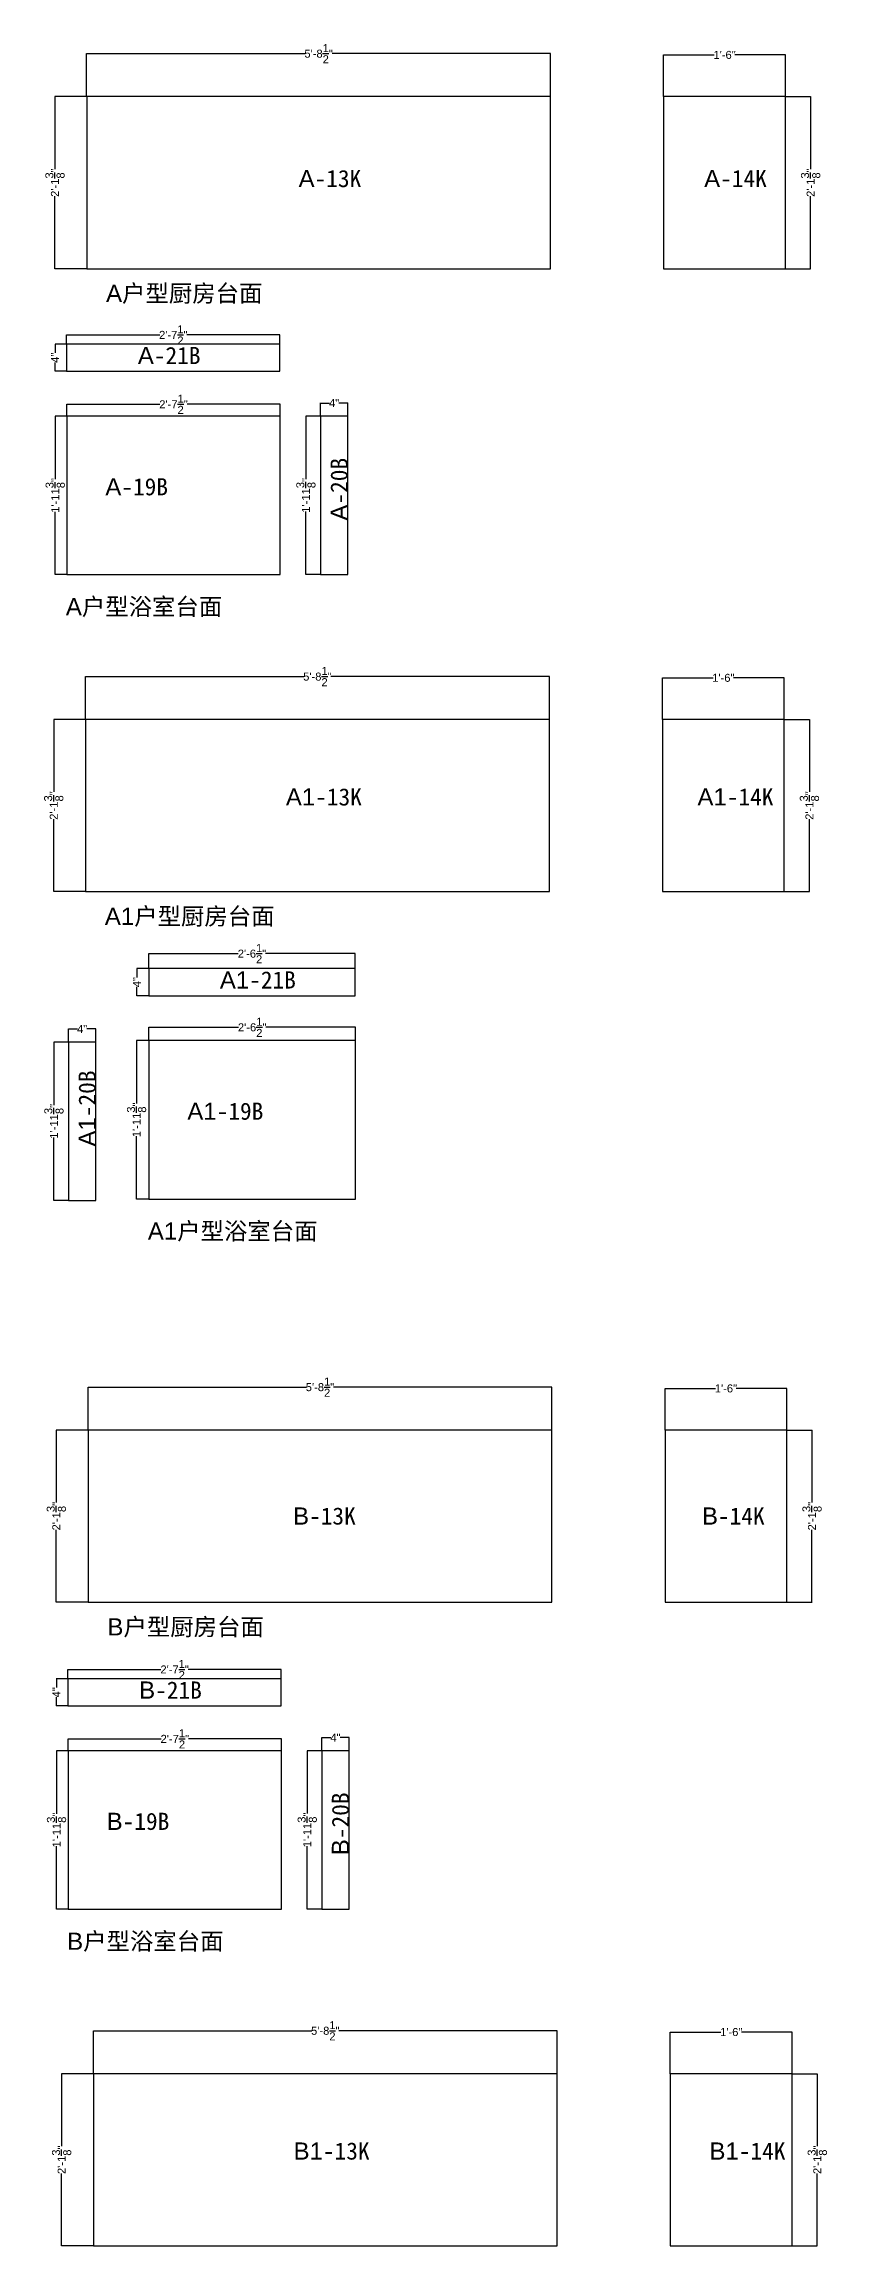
# Model space of a CAD drawing. Header units: inches. Extents: x -997106 to 39633, y -30199 to 1961.
# Drawn here: x 22087 to 25024, y -6296 to 1958 of the extents above; entities that cross this region are included whole.
import ezdxf

# ---------------------------------------------------------------- set-up
doc = ezdxf.new("R2010")
doc.units = ezdxf.units.IN
doc.header["$MEASUREMENT"] = 0
doc.layers.get('Defpoints').update_dxf_attribs({"color": 3})
doc.layers.add('编号', color=10, linetype='Continuous', plot=False)
doc.styles.get("Standard").update_dxf_attribs({"font": 'arial.ttf'})
doc.dimstyles.get("Standard").update_dxf_attribs({"dimtxt": 30, "dimasz": 1, "dimexe": 0.18, "dimexo": 0.0625, "dimgap": 0.09, "dimtad": 0, "dimtoh": 1, "dimdec": 4, "dimlfac": 0.03937, "dimzin": 0, "dimdsep": 46, "dimlunit": 4, "dimtxsty": 'Standard', "dimblk": 'ARCHTICK', "dimcen": 1, "dimadec": 0, "dimazin": 0, "dimtfac": 1, "dimtdec": 4, "dimtix": 1, "dimtofl": 0, "dimtmove": 2, "dimatfit": 3, "dimldrblk": 'ARCHTICK', "dimfxl": 1, "dimtolj": 1, "dimtzin": 0, "dimarcsym": 0})

# ---------------------------------------------------------------- blocks, each defined once
blk = doc.blocks.new('_ArchTick')
at = {"color": 0, "linetype": 'ByBlock', "const_width": 0.15}
blk.add_lwpolyline([(-0.5, -0.5), (0.5, 0.5)], dxfattribs=at)
blk = doc.blocks.new('*D26')
at = {"color": 0, "lineweight": -2, "transparency": 16777216}
for p, q in [((22246.9, 1761), (22246.9, 1922.2)), ((22246.9, 1922), (23066, 1922)), ((23986.9, 1922), (23167.8, 1922)), ((23986.9, 1761), (23986.9, 1922.2))]:
    blk.add_line(p, q, dxfattribs=at)
at = {"layer": 'Defpoints', "color": 0, "transparency": 16777216}
for p in [(23986.9, 1922), (22246.9, 1761), (23986.9, 1761)]:
    blk.add_point(p, dxfattribs=at)
at = {"color": 0, "lineweight": -2, "transparency": 16777216, "rotation": 180}
blk.add_blockref('_ArchTick', (22246.9, 1922), dxfattribs=at)
at = {"color": 0, "lineweight": -2, "transparency": 16777216}
blk.add_blockref('_ArchTick', (23986.9, 1922), dxfattribs=at)
at = {"color": 0, "transparency": 16777216, "insert": (23116.9, 1922), "char_height": 30, "attachment_point": 5}
blk.add_mtext('\\A1;5\'-8{\\H1x;\\S1/2;}"', dxfattribs=at)
blk = doc.blocks.new('*D27')
at = {"color": 0, "lineweight": -2, "transparency": 16777216}
for p, q in [((22246.9, 1761), (22127.8, 1761)), ((22127.9, 1761), (22127.9, 1489.6)), ((22127.9, 1116), (22127.9, 1387.4)), ((22246.9, 1116), (22127.8, 1116))]:
    blk.add_line(p, q, dxfattribs=at)
at = {"layer": 'Defpoints', "color": 0, "transparency": 16777216}
for p in [(22246.9, 1761), (22127.9, 1116), (22246.9, 1116)]:
    blk.add_point(p, dxfattribs=at)
at = {"color": 0, "lineweight": -2, "transparency": 16777216}
for p, rotation in [((22127.9, 1761), 90), ((22127.9, 1116), 270)]:
    blk.add_blockref('_ArchTick', p, dxfattribs=dict(at, rotation=rotation))
at = {"color": 0, "transparency": 16777216, "insert": (22127.9, 1438.5), "char_height": 30, "attachment_point": 5, "rotation": 90}
blk.add_mtext('\\A1;2\'-1{\\H1x;\\S3/8;}"', dxfattribs=at)
blk = doc.blocks.new('*D28')
at = {"color": 0, "lineweight": -2, "transparency": 16777216}
for p, q in [((24411.1, 1761), (24411.1, 1917.3)), ((24411.1, 1917.1), (24601, 1917.1)), ((24868.1, 1917.1), (24678.1, 1917.1)), ((24868.1, 1761), (24868.1, 1917.3))]:
    blk.add_line(p, q, dxfattribs=at)
at = {"layer": 'Defpoints', "color": 0, "transparency": 16777216}
for p in [(24868.1, 1917.1), (24411.1, 1761), (24868.1, 1761)]:
    blk.add_point(p, dxfattribs=at)
at = {"color": 0, "lineweight": -2, "transparency": 16777216, "rotation": 180}
blk.add_blockref('_ArchTick', (24411.1, 1917.1), dxfattribs=at)
at = {"color": 0, "lineweight": -2, "transparency": 16777216}
blk.add_blockref('_ArchTick', (24868.1, 1917.1), dxfattribs=at)
at = {"color": 0, "transparency": 16777216, "insert": (24639.6, 1917.1), "char_height": 30, "attachment_point": 5}
blk.add_mtext('\\A1;1\'-6"', dxfattribs=at)
blk = doc.blocks.new('*D29')
at = {"color": 0, "lineweight": -2, "transparency": 16777216}
for p, q in [((24868.1, 1761), (24962.5, 1761)), ((24962.3, 1761), (24962.3, 1489.6)), ((24962.3, 1116), (24962.3, 1387.4)), ((24868.1, 1116), (24962.5, 1116))]:
    blk.add_line(p, q, dxfattribs=at)
at = {"layer": 'Defpoints', "color": 0, "transparency": 16777216}
for p in [(24868.1, 1761), (24868.1, 1116), (24962.3, 1116)]:
    blk.add_point(p, dxfattribs=at)
at = {"color": 0, "lineweight": -2, "transparency": 16777216}
for p, rotation in [((24962.3, 1761), 90), ((24962.3, 1116), 270)]:
    blk.add_blockref('_ArchTick', p, dxfattribs=dict(at, rotation=rotation))
at = {"color": 0, "transparency": 16777216, "insert": (24962.3, 1438.5), "char_height": 30, "attachment_point": 5, "rotation": 90}
blk.add_mtext('\\A1;2\'-1{\\H1x;\\S3/8;}"', dxfattribs=at)
blk = doc.blocks.new('*D70')
at = {"color": 0, "lineweight": -2, "transparency": 16777216}
for p, q in [((22242.4, -574), (22242.4, -412.8)), ((22242.4, -413), (23061.5, -413)), ((23982.4, -413), (23163.3, -413)), ((23982.4, -574), (23982.4, -412.8))]:
    blk.add_line(p, q, dxfattribs=at)
at = {"layer": 'Defpoints', "color": 0, "transparency": 16777216}
for p in [(23982.4, -413), (22242.4, -574), (23982.4, -574)]:
    blk.add_point(p, dxfattribs=at)
at = {"color": 0, "lineweight": -2, "transparency": 16777216, "rotation": 180}
blk.add_blockref('_ArchTick', (22242.4, -413), dxfattribs=at)
at = {"color": 0, "lineweight": -2, "transparency": 16777216}
blk.add_blockref('_ArchTick', (23982.4, -413), dxfattribs=at)
at = {"color": 0, "transparency": 16777216, "insert": (23112.4, -413), "char_height": 30, "attachment_point": 5}
blk.add_mtext('\\A1;5\'-8{\\H1x;\\S1/2;}"', dxfattribs=at)
blk = doc.blocks.new('*D71')
at = {"color": 0, "lineweight": -2, "transparency": 16777216}
for p, q in [((22242.3, -574), (22123.2, -574)), ((22123.4, -574), (22123.4, -845.4)), ((22123.4, -1219), (22123.4, -947.6)), ((22242.3, -1219), (22123.2, -1219))]:
    blk.add_line(p, q, dxfattribs=at)
at = {"layer": 'Defpoints', "color": 0, "transparency": 16777216}
for p in [(22242.4, -574), (22123.4, -1219), (22242.4, -1219)]:
    blk.add_point(p, dxfattribs=at)
at = {"color": 0, "lineweight": -2, "transparency": 16777216}
for p, rotation in [((22123.4, -574), 90), ((22123.4, -1219), 270)]:
    blk.add_blockref('_ArchTick', p, dxfattribs=dict(at, rotation=rotation))
at = {"color": 0, "transparency": 16777216, "insert": (22123.4, -896.5), "char_height": 30, "attachment_point": 5, "rotation": 90}
blk.add_mtext('\\A1;2\'-1{\\H1x;\\S3/8;}"', dxfattribs=at)
blk = doc.blocks.new('*D72')
at = {"color": 0, "lineweight": -2, "transparency": 16777216}
for p, q in [((24406.5, -574), (24406.5, -417.7)), ((24406.5, -417.9), (24596.5, -417.9)), ((24863.5, -417.9), (24673.6, -417.9)), ((24863.5, -574), (24863.5, -417.7))]:
    blk.add_line(p, q, dxfattribs=at)
at = {"layer": 'Defpoints', "color": 0, "transparency": 16777216}
for p in [(24863.5, -417.9), (24406.5, -574), (24863.5, -574)]:
    blk.add_point(p, dxfattribs=at)
at = {"color": 0, "lineweight": -2, "transparency": 16777216, "rotation": 180}
blk.add_blockref('_ArchTick', (24406.5, -417.9), dxfattribs=at)
at = {"color": 0, "lineweight": -2, "transparency": 16777216}
blk.add_blockref('_ArchTick', (24863.5, -417.9), dxfattribs=at)
at = {"color": 0, "transparency": 16777216, "insert": (24635, -417.9), "char_height": 30, "attachment_point": 5}
blk.add_mtext('\\A1;1\'-6"', dxfattribs=at)
blk = doc.blocks.new('*D73')
at = {"color": 0, "lineweight": -2, "transparency": 16777216}
for p, q in [((24863.6, -574), (24957.9, -574)), ((24957.8, -574), (24957.8, -845.4)), ((24957.8, -1219), (24957.8, -947.6)), ((24863.6, -1219), (24957.9, -1219))]:
    blk.add_line(p, q, dxfattribs=at)
at = {"layer": 'Defpoints', "color": 0, "transparency": 16777216}
for p in [(24863.5, -574), (24863.5, -1219), (24957.8, -1219)]:
    blk.add_point(p, dxfattribs=at)
at = {"color": 0, "lineweight": -2, "transparency": 16777216}
for p, rotation in [((24957.8, -574), 90), ((24957.8, -1219), 270)]:
    blk.add_blockref('_ArchTick', p, dxfattribs=dict(at, rotation=rotation))
at = {"color": 0, "transparency": 16777216, "insert": (24957.8, -896.5), "char_height": 30, "attachment_point": 5, "rotation": 90}
blk.add_mtext('\\A1;2\'-1{\\H1x;\\S3/8;}"', dxfattribs=at)
blk = doc.blocks.new('*D110')
at = {"color": 0, "lineweight": -2, "transparency": 16777216}
for p, q in [((22252.1, -3237.6), (22252.1, -3076.4)), ((22252.1, -3076.6), (23071.2, -3076.6)), ((23992.1, -3076.6), (23173, -3076.6)), ((23992.1, -3237.6), (23992.1, -3076.4))]:
    blk.add_line(p, q, dxfattribs=at)
at = {"layer": 'Defpoints', "color": 0, "transparency": 16777216}
for p in [(23992.1, -3076.6), (22252.1, -3237.7), (23992.1, -3237.7)]:
    blk.add_point(p, dxfattribs=at)
at = {"color": 0, "lineweight": -2, "transparency": 16777216, "rotation": 180}
blk.add_blockref('_ArchTick', (22252.1, -3076.6), dxfattribs=at)
at = {"color": 0, "lineweight": -2, "transparency": 16777216}
blk.add_blockref('_ArchTick', (23992.1, -3076.6), dxfattribs=at)
at = {"color": 0, "transparency": 16777216, "insert": (23122.1, -3076.6), "char_height": 30, "attachment_point": 5}
blk.add_mtext('\\A1;5\'-8{\\H1x;\\S1/2;}"', dxfattribs=at)
blk = doc.blocks.new('*D111')
at = {"color": 0, "lineweight": -2, "transparency": 16777216}
for p, q in [((22252.1, -3237.7), (22132.9, -3237.7)), ((22133.1, -3237.7), (22133.1, -3509.1)), ((22133.1, -3882.7), (22133.1, -3611.3)), ((22252.1, -3882.7), (22132.9, -3882.7))]:
    blk.add_line(p, q, dxfattribs=at)
at = {"layer": 'Defpoints', "color": 0, "transparency": 16777216}
for p in [(22252.1, -3237.7), (22133.1, -3882.7), (22252.1, -3882.7)]:
    blk.add_point(p, dxfattribs=at)
at = {"color": 0, "lineweight": -2, "transparency": 16777216}
for p, rotation in [((22133.1, -3237.7), 90), ((22133.1, -3882.7), 270)]:
    blk.add_blockref('_ArchTick', p, dxfattribs=dict(at, rotation=rotation))
at = {"color": 0, "transparency": 16777216, "insert": (22133.1, -3560.2), "char_height": 30, "attachment_point": 5, "rotation": 90}
blk.add_mtext('\\A1;2\'-1{\\H1x;\\S3/8;}"', dxfattribs=at)
blk = doc.blocks.new('*D112')
at = {"color": 0, "lineweight": -2, "transparency": 16777216}
for p, q in [((24416.2, -3237.6), (24416.2, -3081.4)), ((24416.2, -3081.6), (24606.2, -3081.6)), ((24873.2, -3081.6), (24683.3, -3081.6)), ((24873.2, -3237.6), (24873.2, -3081.4))]:
    blk.add_line(p, q, dxfattribs=at)
at = {"layer": 'Defpoints', "color": 0, "transparency": 16777216}
for p in [(24873.2, -3081.6), (24416.2, -3237.7), (24873.2, -3237.7)]:
    blk.add_point(p, dxfattribs=at)
at = {"color": 0, "lineweight": -2, "transparency": 16777216, "rotation": 180}
blk.add_blockref('_ArchTick', (24416.2, -3081.6), dxfattribs=at)
at = {"color": 0, "lineweight": -2, "transparency": 16777216}
blk.add_blockref('_ArchTick', (24873.2, -3081.6), dxfattribs=at)
at = {"color": 0, "transparency": 16777216, "insert": (24644.7, -3081.6), "char_height": 30, "attachment_point": 5}
blk.add_mtext('\\A1;1\'-6"', dxfattribs=at)
blk = doc.blocks.new('*D113')
at = {"color": 0, "lineweight": -2, "transparency": 16777216}
for p, q in [((24873.3, -3237.7), (24967.7, -3237.7)), ((24967.5, -3237.7), (24967.5, -3509.1)), ((24967.5, -3882.7), (24967.5, -3611.3)), ((24873.3, -3882.7), (24967.7, -3882.7))]:
    blk.add_line(p, q, dxfattribs=at)
at = {"layer": 'Defpoints', "color": 0, "transparency": 16777216}
for p in [(24873.2, -3237.7), (24873.2, -3882.7), (24967.5, -3882.7)]:
    blk.add_point(p, dxfattribs=at)
at = {"color": 0, "lineweight": -2, "transparency": 16777216}
for p, rotation in [((24967.5, -3237.7), 90), ((24967.5, -3882.7), 270)]:
    blk.add_blockref('_ArchTick', p, dxfattribs=dict(at, rotation=rotation))
at = {"color": 0, "transparency": 16777216, "insert": (24967.5, -3560.2), "char_height": 30, "attachment_point": 5, "rotation": 90}
blk.add_mtext('\\A1;2\'-1{\\H1x;\\S3/8;}"', dxfattribs=at)
blk = doc.blocks.new('*D154')
at = {"color": 0, "lineweight": -2, "transparency": 16777216}
for p, q in [((22272, -5650.2), (22272, -5489.1)), ((22272, -5489.2), (23091.1, -5489.2)), ((24012, -5489.2), (23192.9, -5489.2)), ((24012, -5650.2), (24012, -5489.1))]:
    blk.add_line(p, q, dxfattribs=at)
at = {"layer": 'Defpoints', "color": 0, "transparency": 16777216}
for p in [(24012, -5489.2), (22272, -5650.3), (24012, -5650.3)]:
    blk.add_point(p, dxfattribs=at)
at = {"color": 0, "lineweight": -2, "transparency": 16777216, "rotation": 180}
blk.add_blockref('_ArchTick', (22272, -5489.2), dxfattribs=at)
at = {"color": 0, "lineweight": -2, "transparency": 16777216}
blk.add_blockref('_ArchTick', (24012, -5489.2), dxfattribs=at)
at = {"color": 0, "transparency": 16777216, "insert": (23142, -5489.2), "char_height": 30, "attachment_point": 5}
blk.add_mtext('\\A1;5\'-8{\\H1x;\\S1/2;}"', dxfattribs=at)
blk = doc.blocks.new('*D155')
at = {"color": 0, "lineweight": -2, "transparency": 16777216}
for p, q in [((22271.9, -5650.3), (22152.8, -5650.3)), ((22153, -5650.3), (22153, -5921.7)), ((22153, -6295.3), (22153, -6023.9)), ((22271.9, -6295.3), (22152.8, -6295.3))]:
    blk.add_line(p, q, dxfattribs=at)
at = {"layer": 'Defpoints', "color": 0, "transparency": 16777216}
for p in [(22272, -5650.3), (22153, -6295.3), (22272, -6295.3)]:
    blk.add_point(p, dxfattribs=at)
at = {"color": 0, "lineweight": -2, "transparency": 16777216}
for p, rotation in [((22153, -5650.3), 90), ((22153, -6295.3), 270)]:
    blk.add_blockref('_ArchTick', p, dxfattribs=dict(at, rotation=rotation))
at = {"color": 0, "transparency": 16777216, "insert": (22153, -5972.8), "char_height": 30, "attachment_point": 5, "rotation": 90}
blk.add_mtext('\\A1;2\'-1{\\H1x;\\S3/8;}"', dxfattribs=at)
blk = doc.blocks.new('*D156')
at = {"color": 0, "lineweight": -2, "transparency": 16777216}
for p, q in [((24436.1, -5650.2), (24436.1, -5494)), ((24436.1, -5494.2), (24626.1, -5494.2)), ((24893.1, -5494.2), (24703.2, -5494.2)), ((24893.1, -5650.2), (24893.1, -5494))]:
    blk.add_line(p, q, dxfattribs=at)
at = {"layer": 'Defpoints', "color": 0, "transparency": 16777216}
for p in [(24893.1, -5494.2), (24436.1, -5650.3), (24893.1, -5650.3)]:
    blk.add_point(p, dxfattribs=at)
at = {"color": 0, "lineweight": -2, "transparency": 16777216, "rotation": 180}
blk.add_blockref('_ArchTick', (24436.1, -5494.2), dxfattribs=at)
at = {"color": 0, "lineweight": -2, "transparency": 16777216}
blk.add_blockref('_ArchTick', (24893.1, -5494.2), dxfattribs=at)
at = {"color": 0, "transparency": 16777216, "insert": (24664.6, -5494.2), "char_height": 30, "attachment_point": 5}
blk.add_mtext('\\A1;1\'-6"', dxfattribs=at)
blk = doc.blocks.new('*D157')
at = {"color": 0, "lineweight": -2, "transparency": 16777216}
for p, q in [((24893.2, -5650.3), (24987.5, -5650.3)), ((24987.4, -5650.3), (24987.4, -5921.7)), ((24987.4, -6295.3), (24987.4, -6023.9)), ((24893.2, -6295.3), (24987.5, -6295.3))]:
    blk.add_line(p, q, dxfattribs=at)
at = {"layer": 'Defpoints', "color": 0, "transparency": 16777216}
for p in [(24893.1, -5650.3), (24893.1, -6295.3), (24987.4, -6295.3)]:
    blk.add_point(p, dxfattribs=at)
at = {"color": 0, "lineweight": -2, "transparency": 16777216}
for p, rotation in [((24987.4, -5650.3), 90), ((24987.4, -6295.3), 270)]:
    blk.add_blockref('_ArchTick', p, dxfattribs=dict(at, rotation=rotation))
at = {"color": 0, "transparency": 16777216, "insert": (24987.4, -5972.8), "char_height": 30, "attachment_point": 5, "rotation": 90}
blk.add_mtext('\\A1;2\'-1{\\H1x;\\S3/8;}"', dxfattribs=at)
blk = doc.blocks.new('*D897')
at = {"color": 0, "lineweight": -2, "transparency": 16777216}
for p, q in [((22179, -1783.1), (22123.9, -1783.1)), ((22124.1, -1783.1), (22124.1, -2019)), ((22124.1, -2377.1), (22124.1, -2141.2)), ((22179, -2377.1), (22123.9, -2377.1))]:
    blk.add_line(p, q, dxfattribs=at)
at = {"layer": 'Defpoints', "color": 0, "transparency": 16777216}
for p in [(22179.1, -1783.1), (22124.1, -2377.1), (22179.1, -2377.1)]:
    blk.add_point(p, dxfattribs=at)
at = {"color": 0, "lineweight": -2, "transparency": 16777216}
for p, rotation in [((22124.1, -1783.1), 90), ((22124.1, -2377.1), 270)]:
    blk.add_blockref('_ArchTick', p, dxfattribs=dict(at, rotation=rotation))
at = {"color": 0, "transparency": 16777216, "insert": (22124.1, -2080.1), "char_height": 30, "attachment_point": 5, "rotation": 90}
blk.add_mtext('\\A1;1\'-11{\\H1x;\\S3/8;}"', dxfattribs=at)
blk = doc.blocks.new('*D898')
at = {"color": 0, "lineweight": -2, "transparency": 16777216}
for p, q in [((22179.1, -1783), (22179.1, -1733.8)), ((22179.1, -1734), (22212.1, -1734)), ((22281.1, -1734), (22248, -1734)), ((22281.1, -1783), (22281.1, -1733.8))]:
    blk.add_line(p, q, dxfattribs=at)
at = {"layer": 'Defpoints', "color": 0, "transparency": 16777216}
for p in [(22179.1, -1783.1), (22281.1, -1734), (22281.1, -1783.1)]:
    blk.add_point(p, dxfattribs=at)
at = {"color": 0, "lineweight": -2, "transparency": 16777216, "rotation": 180}
blk.add_blockref('_ArchTick', (22179.1, -1734), dxfattribs=at)
at = {"color": 0, "lineweight": -2, "transparency": 16777216}
blk.add_blockref('_ArchTick', (22281.1, -1734), dxfattribs=at)
at = {"color": 0, "transparency": 16777216, "insert": (22230.1, -1734), "char_height": 30, "attachment_point": 5}
blk.add_mtext('\\A1;4"', dxfattribs=at)
blk = doc.blocks.new('*D896')
at = {"color": 0, "lineweight": -2, "transparency": 16777216}
for p, q in [((22479.4, -1507.5), (22435.4, -1507.5)), ((22435.6, -1507.5), (22435.6, -1540.6)), ((22479.4, -1609.5), (22435.4, -1609.5)), ((22435.6, -1609.5), (22435.6, -1576.5))]:
    blk.add_line(p, q, dxfattribs=at)
at = {"layer": 'Defpoints', "color": 0, "transparency": 16777216}
for p in [(22479.5, -1507.5), (22435.6, -1609.5), (22479.5, -1609.5)]:
    blk.add_point(p, dxfattribs=at)
at = {"color": 0, "lineweight": -2, "transparency": 16777216}
for p, rotation in [((22435.6, -1507.5), 90), ((22435.6, -1609.5), 270)]:
    blk.add_blockref('_ArchTick', p, dxfattribs=dict(at, rotation=rotation))
at = {"color": 0, "transparency": 16777216, "insert": (22435.6, -1558.5), "char_height": 30, "attachment_point": 5, "rotation": 90}
blk.add_mtext('\\A1;4"', dxfattribs=at)
blk = doc.blocks.new('*D899')
at = {"color": 0, "lineweight": -2, "transparency": 16777216}
for p, q in [((22479.5, -1505.8), (22479.5, -1451.4)), ((22479.5, -1451.6), (22815.8, -1451.6)), ((23254.5, -1451.6), (22918.2, -1451.6)), ((23254.5, -1507.5), (23254.5, -1451.4))]:
    blk.add_line(p, q, dxfattribs=at)
at = {"layer": 'Defpoints', "color": 0, "transparency": 16777216}
for p in [(23254.5, -1451.6), (22479.5, -1505.9), (23254.5, -1507.5)]:
    blk.add_point(p, dxfattribs=at)
at = {"color": 0, "lineweight": -2, "transparency": 16777216, "rotation": 180}
blk.add_blockref('_ArchTick', (22479.5, -1451.6), dxfattribs=at)
at = {"color": 0, "lineweight": -2, "transparency": 16777216}
blk.add_blockref('_ArchTick', (23254.5, -1451.6), dxfattribs=at)
at = {"color": 0, "transparency": 16777216, "insert": (22867, -1451.6), "char_height": 30, "attachment_point": 5}
blk.add_mtext('\\A1;2\'-6{\\H1x;\\S1/2;}"', dxfattribs=at)
blk = doc.blocks.new('*D900')
at = {"color": 0, "lineweight": -2, "transparency": 16777216}
for p, q in [((22480.2, -1777.6), (22480.2, -1727.7)), ((22480.2, -1727.8), (22816.6, -1727.8)), ((23255.2, -1727.8), (22918.9, -1727.8)), ((23255.2, -1777.6), (23255.2, -1727.7))]:
    blk.add_line(p, q, dxfattribs=at)
at = {"layer": 'Defpoints', "color": 0, "transparency": 16777216}
for p in [(23255.2, -1727.8), (22480.2, -1777.7), (23255.2, -1777.7)]:
    blk.add_point(p, dxfattribs=at)
at = {"color": 0, "lineweight": -2, "transparency": 16777216, "rotation": 180}
blk.add_blockref('_ArchTick', (22480.2, -1727.8), dxfattribs=at)
at = {"color": 0, "lineweight": -2, "transparency": 16777216}
blk.add_blockref('_ArchTick', (23255.2, -1727.8), dxfattribs=at)
at = {"color": 0, "transparency": 16777216, "insert": (22867.7, -1727.8), "char_height": 30, "attachment_point": 5}
blk.add_mtext('\\A1;2\'-6{\\H1x;\\S1/2;}"', dxfattribs=at)
blk = doc.blocks.new('*D901')
at = {"color": 0, "lineweight": -2, "transparency": 16777216}
for p, q in [((22480.2, -1777.7), (22433.9, -1777.7)), ((22434, -1777.7), (22434, -2013.6)), ((22434, -2371.7), (22434, -2135.8)), ((22480.2, -2371.7), (22433.9, -2371.7))]:
    blk.add_line(p, q, dxfattribs=at)
at = {"layer": 'Defpoints', "color": 0, "transparency": 16777216}
for p in [(22480.2, -1777.7), (22434, -2371.7), (22480.2, -2371.7)]:
    blk.add_point(p, dxfattribs=at)
at = {"color": 0, "lineweight": -2, "transparency": 16777216}
for p, rotation in [((22434, -1777.7), 90), ((22434, -2371.7), 270)]:
    blk.add_blockref('_ArchTick', p, dxfattribs=dict(at, rotation=rotation))
at = {"color": 0, "transparency": 16777216, "insert": (22434, -2074.7), "char_height": 30, "attachment_point": 5, "rotation": 90}
blk.add_mtext('\\A1;1\'-11{\\H1x;\\S3/8;}"', dxfattribs=at)
blk = doc.blocks.new('*D1142')
at = {"color": 0, "lineweight": -2, "transparency": 16777216}
for p, q in [((23124.1, 563.3), (23069, 563.3)), ((23069.2, 563.3), (23069.2, 327.4)), ((23069.2, -30.7), (23069.2, 205.2)), ((23124.1, -30.7), (23069, -30.7))]:
    blk.add_line(p, q, dxfattribs=at)
at = {"layer": 'Defpoints', "color": 0, "transparency": 16777216}
for p in [(23124.2, 563.3), (23069.2, -30.7), (23124.2, -30.7)]:
    blk.add_point(p, dxfattribs=at)
at = {"color": 0, "lineweight": -2, "transparency": 16777216}
for p, rotation in [((23069.2, 563.3), 90), ((23069.2, -30.7), 270)]:
    blk.add_blockref('_ArchTick', p, dxfattribs=dict(at, rotation=rotation))
at = {"color": 0, "transparency": 16777216, "insert": (23069.2, 266.3), "char_height": 30, "attachment_point": 5, "rotation": 90}
blk.add_mtext('\\A1;1\'-11{\\H1x;\\S3/8;}"', dxfattribs=at)
blk = doc.blocks.new('*D1143')
at = {"color": 0, "lineweight": -2, "transparency": 16777216}
for p, q in [((23124.2, 563.4), (23124.2, 612.6)), ((23124.2, 612.4), (23157.2, 612.4)), ((23226.2, 612.4), (23193.1, 612.4)), ((23226.2, 563.4), (23226.2, 612.6))]:
    blk.add_line(p, q, dxfattribs=at)
at = {"layer": 'Defpoints', "color": 0, "transparency": 16777216}
for p in [(23226.2, 612.4), (23124.2, 563.3), (23226.2, 563.3)]:
    blk.add_point(p, dxfattribs=at)
at = {"color": 0, "lineweight": -2, "transparency": 16777216, "rotation": 180}
blk.add_blockref('_ArchTick', (23124.2, 612.4), dxfattribs=at)
at = {"color": 0, "lineweight": -2, "transparency": 16777216}
blk.add_blockref('_ArchTick', (23226.2, 612.4), dxfattribs=at)
at = {"color": 0, "transparency": 16777216, "insert": (23175.2, 612.4), "char_height": 30, "attachment_point": 5}
blk.add_mtext('\\A1;4"', dxfattribs=at)
blk = doc.blocks.new('*D1144')
at = {"color": 0, "lineweight": -2, "transparency": 16777216}
for p, q in [((22172.6, 563.1), (22172.6, 607.8)), ((22172.6, 607.7), (22521.5, 607.7)), ((22972.6, 607.7), (22623.8, 607.7)), ((22972.6, 563.1), (22972.6, 607.8))]:
    blk.add_line(p, q, dxfattribs=at)
at = {"layer": 'Defpoints', "color": 0, "transparency": 16777216}
for p in [(22972.6, 607.7), (22172.6, 563.1), (22972.6, 563.1)]:
    blk.add_point(p, dxfattribs=at)
at = {"color": 0, "lineweight": -2, "transparency": 16777216, "rotation": 180}
blk.add_blockref('_ArchTick', (22172.6, 607.7), dxfattribs=at)
at = {"color": 0, "lineweight": -2, "transparency": 16777216}
blk.add_blockref('_ArchTick', (22972.6, 607.7), dxfattribs=at)
at = {"color": 0, "transparency": 16777216, "insert": (22572.6, 607.7), "char_height": 30, "attachment_point": 5}
blk.add_mtext('\\A1;2\'-7{\\H1x;\\S1/2;}"', dxfattribs=at)
blk = doc.blocks.new('*D1145')
at = {"color": 0, "lineweight": -2, "transparency": 16777216}
for p, q in [((22172.6, 563.1), (22128.6, 563.1)), ((22128.8, 563.1), (22128.8, 327.2)), ((22128.8, -30.9), (22128.8, 205)), ((22172.6, -30.9), (22128.6, -30.9))]:
    blk.add_line(p, q, dxfattribs=at)
at = {"layer": 'Defpoints', "color": 0, "transparency": 16777216}
for p in [(22172.6, 563.1), (22128.8, -30.9), (22172.6, -30.9)]:
    blk.add_point(p, dxfattribs=at)
at = {"color": 0, "lineweight": -2, "transparency": 16777216}
for p, rotation in [((22128.8, 563.1), 90), ((22128.8, -30.9), 270)]:
    blk.add_blockref('_ArchTick', p, dxfattribs=dict(at, rotation=rotation))
at = {"color": 0, "transparency": 16777216, "insert": (22128.8, 266.1), "char_height": 30, "attachment_point": 5, "rotation": 90}
blk.add_mtext('\\A1;1\'-11{\\H1x;\\S3/8;}"', dxfattribs=at)
blk = doc.blocks.new('*D1146')
at = {"color": 0, "lineweight": -2, "transparency": 16777216}
for p, q in [((22171.8, 833.2), (22128.2, 833.2)), ((22128.4, 833.2), (22128.4, 800.2)), ((22128.4, 731.2), (22128.4, 764.3)), ((22171.8, 731.2), (22128.2, 731.2))]:
    blk.add_line(p, q, dxfattribs=at)
at = {"layer": 'Defpoints', "color": 0, "transparency": 16777216}
for p in [(22171.9, 833.2), (22128.4, 731.2), (22171.9, 731.2)]:
    blk.add_point(p, dxfattribs=at)
at = {"color": 0, "lineweight": -2, "transparency": 16777216}
for p, rotation in [((22128.4, 833.2), 90), ((22128.4, 731.2), 270)]:
    blk.add_blockref('_ArchTick', p, dxfattribs=dict(at, rotation=rotation))
at = {"color": 0, "transparency": 16777216, "insert": (22128.4, 782.2), "char_height": 30, "attachment_point": 5, "rotation": 90}
blk.add_mtext('\\A1;4"', dxfattribs=at)
blk = doc.blocks.new('*D1147')
at = {"color": 0, "lineweight": -2, "transparency": 16777216}
for p, q in [((22171.9, 833.3), (22171.9, 868)), ((22171.9, 867.8), (22520.8, 867.8)), ((22971.9, 867.8), (22623.1, 867.8)), ((22971.9, 833.3), (22971.9, 868))]:
    blk.add_line(p, q, dxfattribs=at)
at = {"layer": 'Defpoints', "color": 0, "transparency": 16777216}
for p in [(22171.9, 833.2), (22971.9, 867.8), (22971.9, 833.2)]:
    blk.add_point(p, dxfattribs=at)
at = {"color": 0, "lineweight": -2, "transparency": 16777216, "rotation": 180}
blk.add_blockref('_ArchTick', (22171.9, 867.8), dxfattribs=at)
at = {"color": 0, "lineweight": -2, "transparency": 16777216}
blk.add_blockref('_ArchTick', (22971.9, 867.8), dxfattribs=at)
at = {"color": 0, "transparency": 16777216, "insert": (22571.9, 867.8), "char_height": 30, "attachment_point": 5}
blk.add_mtext('\\A1;2\'-7{\\H1x;\\S1/2;}"', dxfattribs=at)
blk = doc.blocks.new('*D1208')
at = {"color": 0, "lineweight": -2, "transparency": 16777216}
for p, q in [((23129, -4439.4), (23074, -4439.4)), ((23074.1, -4439.4), (23074.1, -4675.3)), ((23074.1, -5033.4), (23074.1, -4797.5)), ((23129, -5033.4), (23074, -5033.4))]:
    blk.add_line(p, q, dxfattribs=at)
at = {"layer": 'Defpoints', "color": 0, "transparency": 16777216}
for p in [(23129.1, -4439.4), (23074.1, -5033.4), (23129.1, -5033.4)]:
    blk.add_point(p, dxfattribs=at)
at = {"color": 0, "lineweight": -2, "transparency": 16777216}
for p, rotation in [((23074.1, -4439.4), 90), ((23074.1, -5033.4), 270)]:
    blk.add_blockref('_ArchTick', p, dxfattribs=dict(at, rotation=rotation))
at = {"color": 0, "transparency": 16777216, "insert": (23074.1, -4736.4), "char_height": 30, "attachment_point": 5, "rotation": 90}
blk.add_mtext('\\A1;1\'-11{\\H1x;\\S3/8;}"', dxfattribs=at)
blk = doc.blocks.new('*D1209')
at = {"color": 0, "lineweight": -2, "transparency": 16777216}
for p, q in [((23129.1, -4439.3), (23129.1, -4390.1)), ((23129.1, -4390.3), (23162.2, -4390.3)), ((23231.1, -4390.3), (23198, -4390.3)), ((23231.1, -4439.3), (23231.1, -4390.1))]:
    blk.add_line(p, q, dxfattribs=at)
at = {"layer": 'Defpoints', "color": 0, "transparency": 16777216}
for p in [(23129.1, -4439.4), (23231.1, -4390.3), (23231.1, -4439.4)]:
    blk.add_point(p, dxfattribs=at)
at = {"color": 0, "lineweight": -2, "transparency": 16777216, "rotation": 180}
blk.add_blockref('_ArchTick', (23129.1, -4390.3), dxfattribs=at)
at = {"color": 0, "lineweight": -2, "transparency": 16777216}
blk.add_blockref('_ArchTick', (23231.1, -4390.3), dxfattribs=at)
at = {"color": 0, "transparency": 16777216, "insert": (23180.1, -4390.3), "char_height": 30, "attachment_point": 5}
blk.add_mtext('\\A1;4"', dxfattribs=at)
blk = doc.blocks.new('*D1210')
at = {"color": 0, "lineweight": -2, "transparency": 16777216}
for p, q in [((22177.6, -4439.5), (22177.6, -4394.9)), ((22177.6, -4395), (22526.4, -4395)), ((22977.6, -4395), (22628.7, -4395)), ((22977.6, -4439.5), (22977.6, -4394.9))]:
    blk.add_line(p, q, dxfattribs=at)
at = {"layer": 'Defpoints', "color": 0, "transparency": 16777216}
for p in [(22177.6, -4439.6), (22977.6, -4395), (22977.6, -4439.6)]:
    blk.add_point(p, dxfattribs=at)
at = {"color": 0, "lineweight": -2, "transparency": 16777216, "rotation": 180}
blk.add_blockref('_ArchTick', (22177.6, -4395), dxfattribs=at)
at = {"color": 0, "lineweight": -2, "transparency": 16777216}
blk.add_blockref('_ArchTick', (22977.6, -4395), dxfattribs=at)
at = {"color": 0, "transparency": 16777216, "insert": (22577.6, -4395), "char_height": 30, "attachment_point": 5}
blk.add_mtext('\\A1;2\'-7{\\H1x;\\S1/2;}"', dxfattribs=at)
blk = doc.blocks.new('*D1211')
at = {"color": 0, "lineweight": -2, "transparency": 16777216}
for p, q in [((22177.5, -4439.6), (22133.6, -4439.6)), ((22133.8, -4439.6), (22133.8, -4675.5)), ((22133.8, -5033.6), (22133.8, -4797.7)), ((22177.5, -5033.6), (22133.6, -5033.6))]:
    blk.add_line(p, q, dxfattribs=at)
at = {"layer": 'Defpoints', "color": 0, "transparency": 16777216}
for p in [(22177.6, -4439.6), (22133.8, -5033.6), (22177.6, -5033.6)]:
    blk.add_point(p, dxfattribs=at)
at = {"color": 0, "lineweight": -2, "transparency": 16777216}
for p, rotation in [((22133.8, -4439.6), 90), ((22133.8, -5033.6), 270)]:
    blk.add_blockref('_ArchTick', p, dxfattribs=dict(at, rotation=rotation))
at = {"color": 0, "transparency": 16777216, "insert": (22133.8, -4736.6), "char_height": 30, "attachment_point": 5, "rotation": 90}
blk.add_mtext('\\A1;1\'-11{\\H1x;\\S3/8;}"', dxfattribs=at)
blk = doc.blocks.new('*D1212')
at = {"color": 0, "lineweight": -2, "transparency": 16777216}
for p, q in [((22176.8, -4169.5), (22133.1, -4169.5)), ((22133.3, -4169.5), (22133.3, -4202.5)), ((22176.8, -4271.5), (22133.1, -4271.5)), ((22133.3, -4271.5), (22133.3, -4238.4))]:
    blk.add_line(p, q, dxfattribs=at)
at = {"layer": 'Defpoints', "color": 0, "transparency": 16777216}
for p in [(22176.9, -4169.5), (22133.3, -4271.5), (22176.9, -4271.5)]:
    blk.add_point(p, dxfattribs=at)
at = {"color": 0, "lineweight": -2, "transparency": 16777216}
for p, rotation in [((22133.3, -4169.5), 90), ((22133.3, -4271.5), 270)]:
    blk.add_blockref('_ArchTick', p, dxfattribs=dict(at, rotation=rotation))
at = {"color": 0, "transparency": 16777216, "insert": (22133.3, -4220.5), "char_height": 30, "attachment_point": 5, "rotation": 90}
blk.add_mtext('\\A1;4"', dxfattribs=at)
blk = doc.blocks.new('*D1213')
at = {"color": 0, "lineweight": -2, "transparency": 16777216}
for p, q in [((22176.9, -4169.4), (22176.9, -4134.7)), ((22176.9, -4134.8), (22525.7, -4134.8)), ((22976.9, -4134.8), (22628, -4134.8)), ((22976.9, -4169.4), (22976.9, -4134.7))]:
    blk.add_line(p, q, dxfattribs=at)
at = {"layer": 'Defpoints', "color": 0, "transparency": 16777216}
for p in [(22176.9, -4169.5), (22976.9, -4134.8), (22976.9, -4169.5)]:
    blk.add_point(p, dxfattribs=at)
at = {"color": 0, "lineweight": -2, "transparency": 16777216, "rotation": 180}
blk.add_blockref('_ArchTick', (22176.9, -4134.8), dxfattribs=at)
at = {"color": 0, "lineweight": -2, "transparency": 16777216}
blk.add_blockref('_ArchTick', (22976.9, -4134.8), dxfattribs=at)
at = {"color": 0, "transparency": 16777216, "insert": (22576.9, -4134.8), "char_height": 30, "attachment_point": 5}
blk.add_mtext('\\A1;2\'-7{\\H1x;\\S1/2;}"', dxfattribs=at)

msp = doc.modelspace()

# ---------------------------------------------------------------- linework, layer by layer
for points in [[(22246.94277, 1115.97634), (23986.94277, 1115.97634), (23986.94277, 1760.97634), (22246.94277, 1760.97634)], [(24411.05692, 1115.97634), (24868.05692, 1115.97634), (24868.05692, 1760.97634), (24411.05692, 1760.97634)], [(22171.9112, 731.21944), (22971.9112, 731.21944), (22971.9112, 833.21944), (22171.9112, 833.21944)], [(22172.64449, -30.91293), (22972.64449, -30.91293), (22972.64449, 563.08707), (22172.64449, 563.08707)], [(23124.15038, -30.66644), (23226.15038, -30.66644), (23226.15038, 563.33356), (23124.15038, 563.33356)], [(22242.39193, -1219.01361), (23982.39193, -1219.01361), (23982.39193, -574.01361), (22242.39193, -574.01361)], [(24406.50608, -1219.01361), (24863.50608, -1219.01361), (24863.50608, -574.01361), (24406.50608, -574.01361)], [(22479.49881, -1609.52948), (23254.49881, -1609.52948), (23254.49881, -1507.52948), (22479.49881, -1507.52948)], [(22179.07444, -2377.07333), (22281.07444, -2377.07333), (22281.07444, -1783.07333), (22179.07444, -1783.07333)], [(22480.2321, -2371.66185), (23255.2321, -2371.66185), (23255.2321, -1777.66185), (22480.2321, -1777.66185)], [(22252.12544, -3882.66081), (23992.12544, -3882.66081), (23992.12544, -3237.66081), (22252.12544, -3237.66081)], [(24416.23959, -3882.66081), (24873.23959, -3882.66081), (24873.23959, -3237.66081), (24416.23959, -3237.66081)], [(22176.85062, -4271.47359), (22976.85062, -4271.47359), (22976.85062, -4169.47359), (22176.85062, -4169.47359)], [(22177.5839, -5033.60596), (22977.5839, -5033.60596), (22977.5839, -4439.60596), (22177.5839, -4439.60596)], [(23129.08979, -5033.35947), (23231.08979, -5033.35947), (23231.08979, -4439.35947), (23129.08979, -4439.35947)], [(22271.99285, -6295.3072), (24011.99285, -6295.3072), (24011.99285, -5650.3072), (22271.99285, -5650.3072)], [(24436.107, -6295.3072), (24893.107, -6295.3072), (24893.107, -5650.3072), (24436.107, -5650.3072)]]:
    msp.add_lwpolyline(points, close=True)

# ---------------------------------------------------------------- texts
at = {"char_height": 64.3508622, "attachment_point": 1}
for s, insert in [('A{\\fSimSun|b0|i0|c134|p2;户型厨房台面}', (22319.71017, 1055.7076)), ('A{\\fSimSun|b0|i0|c134|p2;户型浴室台面}', (22168.83925, -118.62979)), ('A1{\\fSimSun|b0|i0|c134|p2;户型厨房台面}', (22315.15934, -1279.28234)), ('A1{\\fSimSun|b0|i0|c134|p2;户型浴室台面}', (22476.42686, -2459.37871)), ('B{\\fSimSun|b0|i0|c134|p2;户型厨房台面}', (22324.89285, -3942.92955)), ('B{\\fSimSun|b0|i0|c134|p2;户型浴室台面}', (22173.77867, -5121.32282))]:
    msp.add_mtext(s, dxfattribs=dict(at, insert=insert))
at = {"layer": '编号', "char_height": 64.3508622, "attachment_point": 1}
for s, insert in [('A{\\fSimSun|b0|i0|c134|p2;-13K}', (23041.85115, 1486.08508)), ('A{\\fSimSun|b0|i0|c134|p2;-14K}', (24563.06649, 1486.08508)), ('A{\\fSimSun|b0|i0|c134|p2;-21B}', (22438.92075, 822.77256)), ('A{\\fSimSun|b0|i0|c134|p2;-19B}', (22316.9887, 330.70131)), ('A1{\\fSimSun|b0|i0|c134|p2;-13K}', (22994.09761, -831.89937)), ('A1{\\fSimSun|b0|i0|c134|p2;-14K}', (24537.93262, -831.89937)), ('A1{\\fSimSun|b0|i0|c134|p2;-21B}', (22746.50836, -1517.97636)), ('A1{\\fSimSun|b0|i0|c134|p2;-19B}', (22624.57631, -2010.04761)), ('B{\\fSimSun|b0|i0|c134|p2;-13K}', (23021.13627, -3527.4398)), ('B{\\fSimSun|b0|i0|c134|p2;-14K}', (24554.91404, -3527.4398)), ('B{\\fSimSun|b0|i0|c134|p2;-21B}', (22443.86016, -4179.92047)), ('B{\\fSimSun|b0|i0|c134|p2;-19B}', (22321.92811, -4671.99172)), ('B1{\\fSimSun|b0|i0|c134|p2;-13K}', (23023.05134, -5907.81139)), ('B1{\\fSimSun|b0|i0|c134|p2;-14K}', (24582.98153, -5907.81139))]:
    msp.add_mtext(s, dxfattribs=dict(at, insert=insert))
at = {"layer": '编号', "char_height": 64.3508622, "attachment_point": 1, "rotation": 90}
for s, insert in [('A{\\fSimSun|b0|i0|c134|p2;-20B}', (23161.53614, 171.66424)), ('A1{\\fSimSun|b0|i0|c134|p2;-20B}', (22216.46021, -2174.74266)), ('B{\\fSimSun|b0|i0|c134|p2;-20B}', (23166.47556, -4831.0288))]:
    msp.add_mtext(s, dxfattribs=dict(at, insert=insert))

# ---------------------------------------------------------------- dimensions: what is measured, and where the dimension line sits
for base, p1, p2, picture, middle in [((23986.94277, 1922.0391), (22246.94277, 1760.97634), (23986.94277, 1760.97634), '*D26', (23116.94277, 1922.0391)), ((24868.05692, 1917.07576), (24411.05692, 1760.97634), (24868.05692, 1760.97634), '*D28', (24639.55692, 1917.07576)), ((22971.9112, 867.84788), (22171.9112, 833.21944), (22971.9112, 833.21944), '*D1147', (22571.9112, 867.84788)), ((22972.64449, 607.6539), (22172.64449, 563.08707), (22972.64449, 563.08707), '*D1144', (22572.64449, 607.6539)), ((23226.15038, 612.43442), (23124.15038, 563.33356), (23226.15038, 563.33356), '*D1143', (23175.15038, 612.43442)), ((23982.39193, -412.95085), (22242.39193, -574.01361), (23982.39193, -574.01361), '*D70', (23112.39193, -412.95085)), ((24863.50608, -417.91419), (24406.50608, -574.01361), (24863.50608, -574.01361), '*D72', (24635.00608, -417.91419)), ((23254.4988108873, -1451.6128688935), (22479.4988108873, -1505.8722755425), (23254.4988108873, -1507.5294752766), '*D899', (22866.9988108873, -1451.6128688935)), ((22281.07444, -1733.97247), (22179.07444, -1783.07333), (22281.07444, -1783.07333), '*D898', (22230.07444, -1733.97247)), ((23255.2320972025, -1727.8426857219), (22480.2320972025, -1777.661847423), (23255.2320972025, -1777.661847423), '*D900', (22867.7320972025, -1727.8426857219)), ((23992.12544, -3076.59805), (22252.12544, -3237.66081), (23992.12544, -3237.66081), '*D110', (23122.12544, -3076.59805)), ((24873.23959, -3081.56139), (24416.23959, -3237.66081), (24873.23959, -3237.66081), '*D112', (24644.73959, -3081.56139)), ((22976.85062, -4134.84515), (22176.85062, -4169.47359), (22976.85062, -4169.47359), '*D1213', (22576.85062, -4134.84515)), ((22977.5839, -4395.03913), (22177.5839, -4439.60596), (22977.5839, -4439.60596), '*D1210', (22577.5839, -4395.03913)), ((23231.08979, -4390.25861), (23129.08979, -4439.35947), (23231.08979, -4439.35947), '*D1209', (23180.08979, -4390.25861)), ((24011.99285, -5489.24444), (22271.99285, -5650.3072), (24011.99285, -5650.3072), '*D154', (23141.99285, -5489.24444)), ((24893.107, -5494.20778), (24436.107, -5650.3072), (24893.107, -5650.3072), '*D156', (24664.607, -5494.20778))]:
    dim = msp.add_linear_dim(base=base, p1=p1, p2=p2, dimstyle='Standard')
    dim.commit()
    dim.dimension.update_dxf_attribs({"geometry": picture, "text_midpoint": middle})
for base, p1, p2, picture, middle in [((22127.9341726936, 1115.9763357264), (22246.9427670824, 1760.9763357264), (22246.9427670824, 1115.9763357264), '*D27', (22127.9341726936, 1438.4763357264)), ((24962.3068971944, 1115.9763357264), (24868.0569175696, 1760.9763357264), (24868.0569175696, 1115.9763357264), '*D29', (24962.3068971944, 1438.4763357264)), ((22128.37545, 731.21944), (22171.9112, 833.21944), (22171.9112, 731.21944), '*D1146', (22128.37545, 782.21944)), ((22128.82488, -30.91293), (22172.64449, 563.08707), (22172.64449, -30.91293), '*D1145', (22128.82488, 266.08707)), ((23069.20468, -30.66644), (23124.15038, 563.33356), (23124.15038, -30.66644), '*D1142', (23069.20468, 266.33356)), ((22123.3833391188, -1219.0136075602), (22242.3919335076, -574.0136075602), (22242.3919335076, -1219.0136075602), '*D71', (22123.3833391188, -896.5136075602)), ((24957.7560636195, -1219.0136075602), (24863.5060839948, -574.0136075602), (24863.5060839948, -1219.0136075602), '*D73', (24957.7560636195, -896.5136075602)), ((22435.61081, -1609.52948), (22479.49881, -1507.52948), (22479.49881, -1609.52948), '*D896', (22435.61081, -1558.52948)), ((22124.12875, -2377.07333), (22179.07444, -1783.07333), (22179.07444, -2377.07333), '*D897', (22124.12875, -2080.07333)), ((22434.03648, -2371.66185), (22480.2321, -1777.66185), (22480.2321, -2371.66185), '*D901', (22434.03648, -2074.66185)), ((22133.116847579, -3882.6608132585), (22252.1254419678, -3237.6608132585), (22252.1254419678, -3882.6608132585), '*D111', (22133.116847579, -3560.1608132585)), ((24967.4895720798, -3882.6608132585), (24873.239592455, -3237.6608132585), (24873.239592455, -3882.6608132585), '*D113', (24967.4895720797, -3560.1608132585)), ((22133.31486, -4271.47359), (22176.85062, -4169.47359), (22176.85062, -4271.47359), '*D1212', (22133.31486, -4220.47359)), ((22133.76429, -5033.60596), (22177.5839, -4439.60596), (22177.5839, -5033.60596), '*D1211', (22133.76429, -4736.60596)), ((23074.1441, -5033.35947), (23129.08979, -4439.35947), (23129.08979, -5033.35947), '*D1208', (23074.1441, -4736.35947)), ((22152.9842535013, -6295.3071975612), (22271.99284789, -5650.3071975612), (22271.99284789, -6295.3071975612), '*D155', (22152.9842535012, -5972.8071975612)), ((24987.356978002, -6295.3071975612), (24893.1069983772, -5650.3071975612), (24893.1069983772, -6295.3071975612), '*D157', (24987.356978002, -5972.8071975612))]:
    dim = msp.add_linear_dim(base=base, p1=p1, p2=p2, angle=90, dimstyle='Standard')
    dim.commit()
    dim.dimension.update_dxf_attribs({"geometry": picture, "text_midpoint": middle})

doc.saveas('drawing.dxf')
